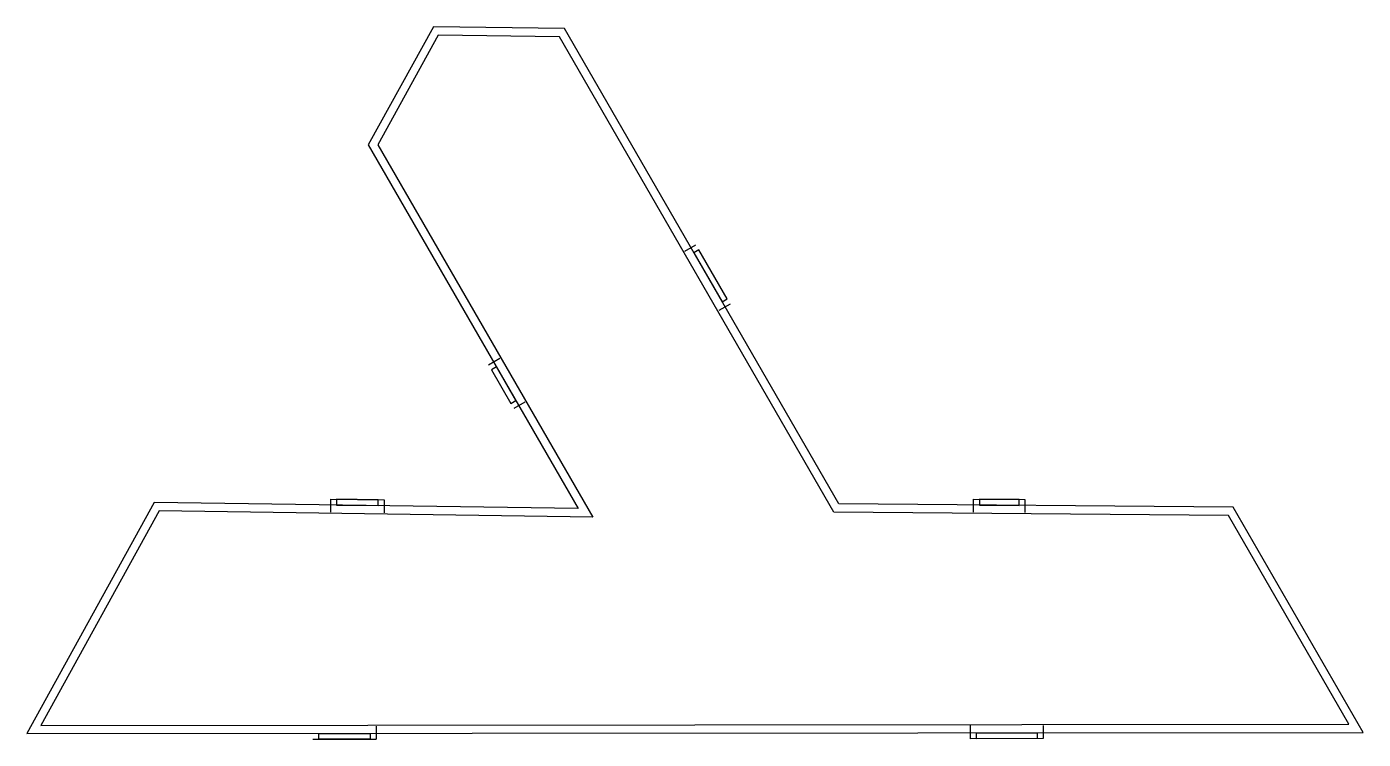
# Model space of a CAD drawing. Header units: millimetres. Extents: x -191 to 35, y 91 to 211.
import ezdxf

# ---------------------------------------------------------------- set-up
doc = ezdxf.new("R2010")
doc.units = ezdxf.units.MM
doc.layers.get('0').update_dxf_attribs({"linetype": 'CONTINUOUS'})

msp = doc.modelspace()

# ---------------------------------------------------------------- linework, layer by layer
for p, q in [((-79.64, 173.54), (-77.74, 174.64)), ((-71.95, 164.63), (-73.86, 163.53)), ((-112.78, 154.36), (-110.88, 155.46)), ((-106.61, 148.06), (-108.51, 146.96)), ((-139.41, 129.49), (-139.41, 131.68)), ((-139.41, 131.68), (-130.39, 131.55)), ((-130.39, 131.55), (-130.39, 129.36)), ((-30.87, 131.67), (-22.18, 131.59)), ((-30.87, 129.47), (-30.87, 131.67)), ((-22.18, 131.59), (-22.18, 129.39)), ((-131.76, 93.31), (-131.76, 91.12)), ((-31.38, 91.21), (-31.38, 93.41)), ((-19.1, 93.42), (-19.1, 91.22)), ((-142.44, 91.11), (-131.76, 91.12)), ((-19.1, 91.22), (-31.38, 91.21))]:
    msp.add_line(p, q)
for points in [[(-190.75, 92.06), (34.96, 92.26), (13, 130.29), (-53.62, 130.87), (-99.96, 211.14), (-122.07, 211.46), (-133.07, 191.5), (-97.61, 130.09), (-169.22, 131.13)], [(12.19, 128.9), (-54.43, 129.47), (-100.78, 209.75), (-121.25, 210.05), (-131.47, 191.52), (-95.17, 128.65), (-168.4, 129.71), (-188.38, 93.46), (32.53, 93.66)], [(-78.1, 173.28), (-73.32, 164.99), (-72.45, 165.49), (-77.24, 173.78)], [(-108.15, 148.33), (-111.42, 153.99), (-112.28, 153.49), (-109.01, 147.83)], [(-138.41, 130.68), (-131.39, 130.58), (-131.39, 131.57), (-138.41, 131.67)], [(-29.87, 130.66), (-23.18, 130.6), (-23.18, 131.6), (-29.87, 131.66)], [(-141.44, 92.1), (-132.76, 92.11), (-132.76, 91.12), (-141.44, 91.11)], [(-30.38, 92.2), (-20.1, 92.21), (-20.1, 91.22), (-30.38, 91.21)]]:
    msp.add_lwpolyline(points, close=True)

doc.saveas('drawing.dxf')
